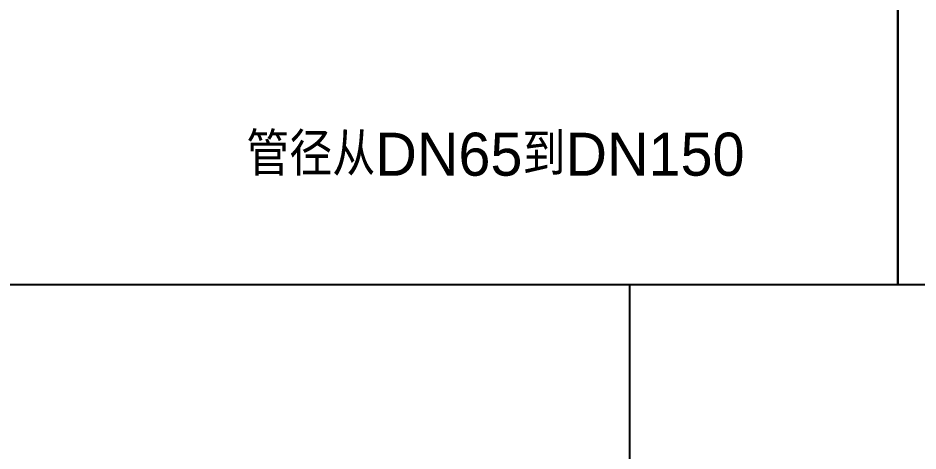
# Model space of a CAD drawing. Extents: x 27938 to 1507990, y 110129 to 923079.
# Drawn here: x 461842 to 474393, y 369959 to 376000 of the extents above; entities that cross this region are included whole.
import ezdxf

# ---------------------------------------------------------------- set-up
doc = ezdxf.new("R2010")
doc.units = 0
doc.header["$LTSCALE"] = 1000
doc.header["$MEASUREMENT"] = 0
doc.layers.add('BZ', color=2, linetype='Continuous')
doc.styles.add('中西文等高字体', font='HZTXT_E.shx', dxfattribs={"width": 0.7, "height": 4, "bigfont": 'hztxt.shx'})

msp = doc.modelspace()

# ---------------------------------------------------------------- linework, layer by layer
at = {"color": 7}
for p, q in [((470376.4, 372277.4), (446298.8, 372281.4)), ((470374, 353268), (470374, 372277.4)), ((493111.4, 372277.4), (470376.4, 372277.4))]:
    msp.add_line(p, q, dxfattribs=at)
for points in [[(458971.8, 387132.7), (474110.2, 387132.7), (474110.2, 372277.4), (458971.8, 372277.4)], [(474110.2, 387132.7), (493110.8, 387132.7), (493106.5, 372277.4), (474110.2, 372277.4)]]:
    msp.add_lwpolyline(points, close=True)

# ---------------------------------------------------------------- texts
at = {"layer": 'BZ', "color": 7, "style": '中西文等高字体'}
msp.add_text('管径从DN65到DN150', height=600, dxfattribs=at).set_placement((465025.3, 373799.9))

doc.saveas('drawing.dxf')
